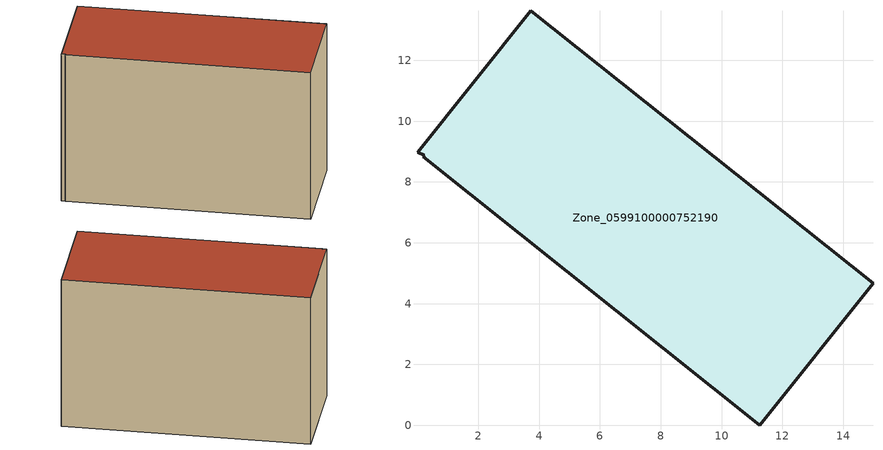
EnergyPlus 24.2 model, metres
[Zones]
Zone_0599100000752190
 floor ground (C_G): 0,8.98 3.73,13.63 14.98,4.67 11.25,0 0.18,8.83 0.22,8.87 z0.49
 wall outside (C_F): 11.25,0 14.98,4.67 3.73,13.63 0,8.98 0.22,8.87 0.18,8.83 11.25,0 z0.49:9.95
 roof outside (C_R): 3.73,13.63 0,8.98 0.22,8.87 0.18,8.83 11.25,0 14.98,4.67 z9.95
[BUILDING]
Pand.0599100000752190: North Axis=0; Terrain=City; Loads Convergence Tolerance Value=0.04; Temperature Convergence Tolerance Value=0.4; Solar Distribution=FullExterior; Maximum Number of Warmup Days=25; Minimum Number of Warmup Days=1
[Site:Location]
Rotterdam.The.Hague.AP_ZH_NLD Design_Conditions: Latitude=51.96; Longitude=4.45; Time Zone=1; Elevation=-4.5
[SITE:GROUNDTEMPERATURE:BUILDINGSURFACE]
18, 18, 18, 18, 18, 18, 18, 18, 18, 18, 18, 18
[MATERIAL] Thermal Absorptance=0.9; Solar Absorptance=0.7; Visible Absorptance=0.7
Name | Roughness | Thickness | Conductivity | Density | Specific Heat
G.TC.2006-2014 | MediumSmooth | 0.15 | 0.06 | 540 | 1210
F.TC.2006-2014 | Rough | 0.3 | 0.12 | 1920 | 840
R.TC.2006-2014 | MediumRough | 0.2 | 0.08 | 1500 | 1000
[CONSTRUCTION]
C_G: G.TC.2006-2014
C_F: F.TC.2006-2014
C_R: R.TC.2006-2014
[ZONE]
Zone_0599100000752190: Type=1; Multiplier=1; Ceiling Height=Autocalculate; Volume=Autocalculate; Floor Area=autocalculate; Part of Total Floor Area=Yes
[ZONEINFILTRATION:DESIGNFLOWRATE]
Infil_Zone_0599100000752190: Zone or ZoneList or Space or SpaceList=Zone_0599100000752190; Schedule=AlwaysOn; Design Flow Rate Calculation Method=Flow/Area; Flow Rate per Floor Area=0.0015; Constant Term Coefficient=1; Temperature Term Coefficient=0; Velocity Term Coefficient=0; Velocity Squared Term Coefficient=0
[HVACTEMPLATE:ZONE:IDEALLOADSAIRSYSTEM]
Zone_0599100000752190: Maximum Heating Supply Air Temperature=50; Minimum Cooling Supply Air Temperature=13; Maximum Heating Supply Air Humidity Ratio=0.0156; Minimum Cooling Supply Air Humidity Ratio=0.0077; Heating Limit=NoLimit; Cooling Limit=NoLimit; Dehumidification Control Type=ConstantSensibleHeatRatio; Cooling Sensible Heat Ratio=0.7; Dehumidification Setpoint=60; Humidification Control Type=None; Humidification Setpoint=30; Outdoor Air Method=None; Outdoor Air Flow Rate per Person=0.00944; Outdoor Air Flow Rate per Zone Floor Area=0; Outdoor Air Flow Rate per Zone=0; Demand Controlled Ventilation Type=None; Outdoor Air Economizer Type=NoEconomizer; Heat Recovery Type=None; Sensible Heat Recovery Effectiveness=0.7; Latent Heat Recovery Effectiveness=0.65
[ZONECONTROL:THERMOSTAT]
ThermostatControl_Zone_0599100000752190: Zone or ZoneList=Zone_0599100000752190; Control Type Schedule=DualSetpointControlType; Control 1=Thermostat_Zone_0599100000752190; Temperature Difference Between Cutout And Setpoint=0
[THERMOSTATSETPOINT:DUALSETPOINT]
Thermostat_Zone_0599100000752190: Heating Setpoint Temperature Schedule=HeatingSetpoint_Zone_0599100000752190; Cooling Setpoint Temperature Schedule=CoolingSetpoint_Zone_0599100000752190
[SCHEDULE:COMPACT]
HeatingSetpoint_Zone_0599100000752190: Through: 12/31, For: AllDays, Until: 24:00, 21
CoolingSetpoint_Zone_0599100000752190: Through: 12/31, For: AllDays, Until: 24:00, 24
DualSetpointControlType: Through: 12/31, For: AllDays, Until: 24:00, 4
AlwaysOn: Through: 12/31, For: AllDays, Until: 24:00, 1
